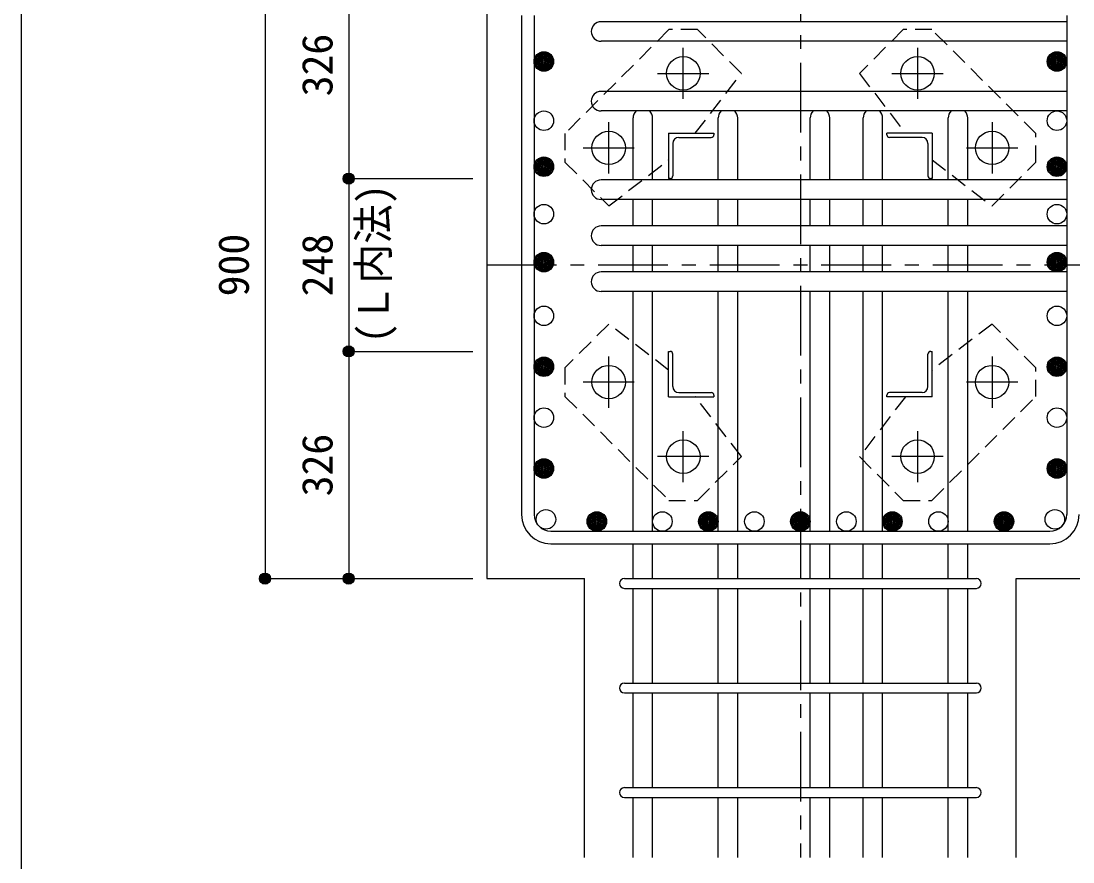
# Model space of a CAD drawing. Units: millimetres at full size, sheet at 1:20. Extents: x -3982 to 3969, y -2797 to 2801.
# Drawn here: x -3982 to -2473, y -1861 to -655 of the extents above; entities that cross this region are included whole.
import ezdxf
from ezdxf.enums import TextEntityAlignment as Align

# ---------------------------------------------------------------- set-up
doc = ezdxf.new("R2010")
doc.units = ezdxf.units.MM
doc.header["$LTSCALE"] = 20
doc.header["$PDMODE"] = 32
doc.header["$PDSIZE"] = 10
doc.linetypes.add('CHAIN1', pattern=[8, 5, -1, 1, -1])
doc.linetypes.add('DASHED1', pattern=[1.8, 1.2, -0.6])
for name, color, linetype in [('6-1_躯体線', 2, 'Continuous'), ('6-2_A.Bolt_', 4, 'Continuous'), ('6-3_柱型主筋', 4, 'Continuous'), ('6-4_フープ', 7, 'Continuous'), ('6-5_梁主筋', 7, 'Continuous'), ('6-6_S.T.P.', 7, 'Continuous'), ('6-9_プレート', 4, 'DASHED1'), ('6-D_寸法', 4, 'Continuous'), ('F-0_枠', 6, 'Continuous')]:
    doc.layers.add(name, color=color, linetype=linetype)
doc.styles.add('ＭＳ ゴシック', font='')
doc.styles.get('ＭＳ ゴシック').set_extended_font_data('MS Gothic')

msp = doc.modelspace()

# ---------------------------------------------------------------- linework, layer by layer
at = {"layer": '6-1_躯体線'}
for p, q in [((-3313.87, -554.67), (-3313.87, -1454.67)), ((-3313.87, -1454.67), (-3173.37, -1454.67)), ((-3173.37, -1854.67), (-3173.37, -1454.67)), ((-2554.37, -1854.67), (-2554.37, -1454.67)), ((-2554.37, -1454.67), (-2413.87, -1454.67))]:
    msp.add_line(p, q, dxfattribs=at)
at = {"layer": '6-2_A.Bolt_', "linetype": 'CHAIN1'}
for p, q in [((-3031.87, -766.37), (-3031.87, -692.87)), ((-2695.87, -692.87), (-2695.87, -766.37)), ((-3068.67, -729.67), (-2995.17, -729.67)), ((-2732.57, -729.67), (-2659.07, -729.67)), ((-3138.87, -873.37), (-3138.87, -799.87)), ((-2588.87, -799.87), (-2588.87, -873.37)), ((-3175.67, -836.67), (-3102.17, -836.67)), ((-2625.57, -836.67), (-2552.07, -836.67)), ((-3138.87, -1209.47), (-3138.87, -1135.97)), ((-2588.87, -1135.97), (-2588.87, -1209.47)), ((-3102.17, -1172.67), (-3175.67, -1172.67)), ((-2552.07, -1172.67), (-2625.57, -1172.67)), ((-3031.87, -1316.47), (-3031.87, -1242.97)), ((-2695.87, -1242.97), (-2695.87, -1316.47)), ((-2995.17, -1279.67), (-3068.67, -1279.67)), ((-2659.07, -1279.67), (-2732.57, -1279.67))]:
    msp.add_line(p, q, dxfattribs=at)
at = {"layer": '6-2_A.Bolt_'}
for p, q in [((-3052.87, -815.67), (-2987.87, -815.67)), ((-3052.87, -815.67), (-3052.87, -880.67)), ((-3038.37, -821.67), (-2991.87, -821.67)), ((-2987.87, -815.67), (-2987.87, -817.67)), ((-2674.87, -815.67), (-2739.87, -815.67)), ((-2739.87, -817.67), (-2739.87, -815.67)), ((-2689.37, -821.67), (-2735.87, -821.67)), ((-2674.87, -815.67), (-2674.87, -880.67)), ((-3046.87, -830.17), (-3046.87, -876.67)), ((-2680.87, -830.17), (-2680.87, -876.67)), ((-3050.87, -880.67), (-3052.87, -880.67)), ((-2674.87, -880.67), (-2676.87, -880.67)), ((-3052.87, -1128.67), (-3050.87, -1128.67)), ((-3052.87, -1193.67), (-3052.87, -1128.67)), ((-2676.87, -1128.67), (-2674.87, -1128.67)), ((-2674.87, -1193.67), (-2674.87, -1128.67)), ((-3046.87, -1179.17), (-3046.87, -1132.67)), ((-2680.87, -1179.17), (-2680.87, -1132.67)), ((-3038.37, -1187.67), (-2991.87, -1187.67)), ((-2987.87, -1191.67), (-2987.87, -1193.67)), ((-2739.87, -1193.67), (-2739.87, -1191.67)), ((-2689.37, -1187.67), (-2735.87, -1187.67)), ((-3052.87, -1193.67), (-2987.87, -1193.67)), ((-2674.87, -1193.67), (-2739.87, -1193.67))]:
    msp.add_line(p, q, dxfattribs=at)
at = {"layer": '6-2_A.Bolt_', "color": 3}
for centre in [(-3031.87, -729.67), (-2695.87, -729.67), (-3138.87, -836.67), (-2588.87, -836.67), (-3138.87, -1172.67), (-2588.87, -1172.67), (-3031.87, -1279.67), (-2695.87, -1279.67)]:
    msp.add_circle(centre, 24, dxfattribs=at)
at = {"layer": '6-2_A.Bolt_'}
for centre, radius, start, end in [((-3038.37, -830.17), 8.5, 90, 180), ((-2991.87, -817.67), 4, 270, 0), ((-2735.87, -817.67), 4, 180, 270), ((-2689.37, -830.17), 8.5, 0, 90), ((-3050.87, -876.67), 4, 270, 0), ((-2676.87, -876.67), 4, 180, 270), ((-3050.87, -1132.67), 4, 0, 90), ((-2676.87, -1132.67), 4, 90, 180), ((-3038.37, -1179.17), 8.5, 180, 270), ((-2991.87, -1191.67), 4, 0, 90), ((-2735.87, -1191.67), 4, 90, 180), ((-2689.37, -1179.17), 8.5, 270, 0)]:
    msp.add_arc(centre, radius, start, end, dxfattribs=at)
at = {"layer": '6-3_柱型主筋', "color": 3}
for centre in [(-3231.87, -712.62), (-3231.87, -712.62), (-2495.87, -712.62), (-3231.87, -797.67), (-2495.87, -797.67), (-3231.87, -863.67), (-3231.87, -863.67), (-2495.87, -863.67), (-2495.87, -863.67), (-3231.87, -931.66), (-2495.87, -931.66), (-3231.87, -1000.67), (-3231.87, -1000.67), (-2495.87, -1000.67), (-2495.87, -1000.67), (-3231.87, -1077.69), (-2495.87, -1077.69), (-3231.87, -1150.7), (-3231.87, -1150.7), (-2495.87, -1150.7), (-2495.87, -1150.7), (-3231.87, -1223.71), (-2495.87, -1223.71), (-3231.87, -1296.73), (-2495.87, -1296.73), (-2495.87, -1296.73), (-3228.94, -1369.74), (-2498.8, -1369.74), (-3155.92, -1372.67), (-3155.92, -1372.67), (-3061.87, -1372.67), (-2995.87, -1372.67), (-2995.87, -1372.67), (-2929.87, -1372.67), (-2863.87, -1372.67), (-2863.87, -1372.67), (-2797.87, -1372.67), (-2731.87, -1372.67), (-2731.87, -1372.67), (-2665.87, -1372.67), (-2571.81, -1372.67)]:
    msp.add_circle(centre, 14, dxfattribs=at)
at = {"layer": '6-3_柱型主筋'}
for centre, radius in [((-3231.87, -712.62), 14), ((-3231.87, -712.62), 12.6), ((-3231.87, -712.62), 11.2), ((-3231.87, -712.62), 9.8), ((-3231.87, -712.62), 8.4), ((-3231.87, -712.62), 7), ((-3231.87, -712.62), 5.6), ((-3231.87, -712.62), 4.2), ((-2495.87, -712.62), 14), ((-2495.87, -712.62), 12.6), ((-2495.87, -712.62), 11.2), ((-2495.87, -712.62), 9.8), ((-2495.87, -712.62), 8.4), ((-2495.87, -712.62), 7), ((-2495.87, -712.62), 5.6), ((-2495.87, -712.62), 4.2), ((-3231.87, -712.62), 2.8), ((-3231.87, -712.62), 1.4), ((-2495.87, -712.62), 2.8), ((-2495.87, -712.62), 1.4), ((-3231.87, -863.67), 14), ((-3231.87, -863.67), 12.6), ((-3231.87, -863.67), 11.2), ((-3231.87, -863.67), 9.8), ((-3231.87, -863.67), 8.4), ((-3231.87, -863.67), 7), ((-3231.87, -863.67), 5.6), ((-3231.87, -863.67), 4.2), ((-2495.87, -863.67), 14), ((-2495.87, -863.67), 12.6), ((-2495.87, -863.67), 11.2), ((-2495.87, -863.67), 9.8), ((-2495.87, -863.67), 8.4), ((-2495.87, -863.67), 7), ((-2495.87, -863.67), 5.6), ((-2495.87, -863.67), 4.2), ((-3231.87, -863.67), 2.8), ((-3231.87, -863.67), 1.4), ((-2495.87, -863.67), 2.8), ((-2495.87, -863.67), 1.4), ((-3231.87, -1000.67), 14), ((-3231.87, -1000.67), 12.6), ((-3231.87, -1000.67), 11.2), ((-3231.87, -1000.67), 9.8), ((-3231.87, -1000.67), 8.4), ((-3231.87, -1000.67), 7), ((-3231.87, -1000.67), 5.6), ((-2495.87, -1000.67), 14), ((-2495.87, -1000.67), 12.6), ((-2495.87, -1000.67), 11.2), ((-2495.87, -1000.67), 9.8), ((-2495.87, -1000.67), 8.4), ((-2495.87, -1000.67), 7), ((-2495.87, -1000.67), 5.6), ((-3231.87, -1000.67), 4.2), ((-3231.87, -1000.67), 2.8), ((-3231.87, -1000.67), 1.4), ((-2495.87, -1000.67), 4.2), ((-2495.87, -1000.67), 2.8), ((-2495.87, -1000.67), 1.4), ((-3231.87, -1150.7), 14), ((-3231.87, -1150.7), 12.6), ((-3231.87, -1150.7), 11.2), ((-3231.87, -1150.7), 9.8), ((-3231.87, -1150.7), 8.4), ((-3231.87, -1150.7), 7), ((-3231.87, -1150.7), 5.6), ((-3231.87, -1150.7), 4.2), ((-2495.87, -1150.7), 14), ((-2495.87, -1150.7), 12.6), ((-2495.87, -1150.7), 11.2), ((-2495.87, -1150.7), 9.8), ((-2495.87, -1150.7), 8.4), ((-2495.87, -1150.7), 7), ((-2495.87, -1150.7), 5.6), ((-2495.87, -1150.7), 4.2), ((-3231.87, -1150.7), 2.8), ((-3231.87, -1150.7), 1.4), ((-2495.87, -1150.7), 2.8), ((-2495.87, -1150.7), 1.4), ((-3231.87, -1296.73), 14), ((-3231.87, -1296.73), 12.6), ((-3231.87, -1296.73), 11.2), ((-3231.87, -1296.73), 9.8), ((-3231.87, -1296.73), 8.4), ((-3231.87, -1296.73), 7), ((-3231.87, -1296.73), 5.6), ((-3231.87, -1296.73), 4.2), ((-3231.87, -1296.73), 2.8), ((-3231.87, -1296.73), 1.4), ((-2495.87, -1296.73), 14), ((-2495.87, -1296.73), 12.6), ((-2495.87, -1296.73), 11.2), ((-2495.87, -1296.73), 9.8), ((-2495.87, -1296.73), 8.4), ((-2495.87, -1296.73), 7), ((-2495.87, -1296.73), 5.6), ((-2495.87, -1296.73), 4.2), ((-2495.87, -1296.73), 2.8), ((-2495.87, -1296.73), 1.4), ((-3155.92, -1372.67), 14), ((-3155.92, -1372.67), 12.6), ((-3155.92, -1372.67), 11.2), ((-3155.92, -1372.67), 9.8), ((-3155.92, -1372.67), 8.4), ((-3155.92, -1372.67), 7), ((-3155.92, -1372.67), 5.6), ((-3155.92, -1372.67), 4.2), ((-3155.92, -1372.67), 2.8), ((-3155.92, -1372.67), 1.4), ((-2995.87, -1372.67), 14), ((-2995.87, -1372.67), 12.6), ((-2995.87, -1372.67), 11.2), ((-2995.87, -1372.67), 9.8), ((-2995.87, -1372.67), 8.4), ((-2995.87, -1372.67), 7), ((-2995.87, -1372.67), 5.6), ((-2995.87, -1372.67), 4.2), ((-2995.87, -1372.67), 2.8), ((-2995.87, -1372.67), 1.4), ((-2863.87, -1372.67), 14), ((-2863.87, -1372.67), 12.6), ((-2863.87, -1372.67), 11.2), ((-2863.87, -1372.67), 9.8), ((-2863.87, -1372.67), 8.4), ((-2863.87, -1372.67), 7), ((-2863.87, -1372.67), 5.6), ((-2863.87, -1372.67), 4.2), ((-2863.87, -1372.67), 2.8), ((-2863.87, -1372.67), 1.4), ((-2731.87, -1372.67), 14), ((-2731.87, -1372.67), 12.6), ((-2731.87, -1372.67), 11.2), ((-2731.87, -1372.67), 9.8), ((-2731.87, -1372.67), 8.4), ((-2731.87, -1372.67), 7), ((-2731.87, -1372.67), 5.6), ((-2731.87, -1372.67), 4.2), ((-2731.87, -1372.67), 2.8), ((-2731.87, -1372.67), 1.4), ((-2571.81, -1372.67), 14), ((-2571.81, -1372.67), 12.6), ((-2571.81, -1372.67), 11.2), ((-2571.81, -1372.67), 9.8), ((-2571.81, -1372.67), 8.4), ((-2571.81, -1372.67), 7), ((-2571.81, -1372.67), 5.6), ((-2571.81, -1372.67), 4.2), ((-2571.81, -1372.67), 2.8), ((-2571.81, -1372.67), 1.4)]:
    msp.add_circle(centre, radius, dxfattribs=at)
at = {"layer": '6-4_フープ'}
for p, q in [((-3263.87, -646.67), (-3263.87, -1362.67)), ((-3245.87, -646.67), (-3245.87, -1362.67)), ((-2481.87, -646.67), (-2481.87, -1362.67)), ((-3221.87, -1386.67), (-2505.87, -1386.67)), ((-3221.87, -1404.67), (-2505.87, -1404.67))]:
    msp.add_line(p, q, dxfattribs=at)
for centre, radius, start, end in [((-3221.87, -1362.67), 42, 180, 270), ((-3221.87, -1362.67), 24, 180, 270), ((-2505.87, -1362.67), 42, 270, 0), ((-2505.87, -1362.67), 24, 270, 0)]:
    msp.add_arc(centre, radius, start, end, dxfattribs=at)
at = {"layer": '6-5_梁主筋'}
for p, q in [((-2481.87, -655.6), (-3149.87, -655.6)), ((-2481.87, -683.6), (-3149.87, -683.6)), ((-2481.87, -755.67), (-3149.87, -755.67)), ((-2481.87, -783.67), (-3149.87, -783.67)), ((-3103.87, -882.67), (-3103.87, -793.67)), ((-3075.87, -882.67), (-3075.87, -793.67)), ((-2981.87, -882.67), (-2981.87, -793.67)), ((-2953.87, -882.67), (-2953.87, -793.67)), ((-2849.87, -882.67), (-2849.87, -793.67)), ((-2821.87, -882.67), (-2821.87, -793.67)), ((-2773.87, -882.67), (-2773.87, -793.67)), ((-2745.87, -882.67), (-2745.87, -793.67)), ((-2651.87, -882.67), (-2651.87, -793.67)), ((-2623.87, -882.67), (-2623.87, -793.67)), ((-2481.87, -882.67), (-3149.87, -882.67)), ((-2481.87, -910.67), (-3149.87, -910.67)), ((-3103.87, -948.67), (-3103.87, -910.67)), ((-3075.87, -948.67), (-3075.87, -910.67)), ((-2981.87, -948.67), (-2981.87, -910.67)), ((-2953.87, -948.67), (-2953.87, -910.67)), ((-2849.87, -948.67), (-2849.87, -910.67)), ((-2821.87, -948.67), (-2821.87, -910.67)), ((-2773.87, -948.67), (-2773.87, -910.67)), ((-2745.87, -948.67), (-2745.87, -910.67)), ((-2651.87, -948.67), (-2651.87, -910.67)), ((-2623.87, -948.67), (-2623.87, -910.67)), ((-2481.87, -948.67), (-3149.87, -948.67)), ((-2481.87, -976.67), (-3149.87, -976.67)), ((-3103.87, -1014.67), (-3103.87, -976.67)), ((-3075.87, -1014.67), (-3075.87, -976.67)), ((-2981.87, -1014.67), (-2981.87, -976.67)), ((-2953.87, -1014.67), (-2953.87, -976.67)), ((-2849.87, -1014.67), (-2849.87, -976.67)), ((-2821.87, -1014.67), (-2821.87, -976.67)), ((-2773.87, -1014.67), (-2773.87, -976.67)), ((-2745.87, -1014.67), (-2745.87, -976.67)), ((-2651.87, -1014.67), (-2651.87, -976.67)), ((-2623.87, -1014.67), (-2623.87, -976.67)), ((-2481.87, -1014.67), (-3149.87, -1014.67)), ((-2481.87, -1042.67), (-3149.87, -1042.67)), ((-3103.87, -1386.67), (-3103.87, -1042.67)), ((-3075.87, -1386.67), (-3075.87, -1042.67)), ((-2981.87, -1386.67), (-2981.87, -1042.67)), ((-2953.87, -1386.67), (-2953.87, -1042.67)), ((-2849.87, -1386.67), (-2849.87, -1042.67)), ((-2821.87, -1386.67), (-2821.87, -1042.67)), ((-2773.87, -1386.67), (-2773.87, -1042.67)), ((-2745.87, -1386.67), (-2745.87, -1042.67)), ((-2651.87, -1386.67), (-2651.87, -1042.67)), ((-2623.87, -1386.67), (-2623.87, -1042.67)), ((-3103.87, -1454.67), (-3103.87, -1404.67)), ((-3075.87, -1454.67), (-3075.87, -1404.67)), ((-2981.87, -1454.67), (-2981.87, -1404.67)), ((-2953.87, -1454.67), (-2953.87, -1404.67)), ((-2849.87, -1454.67), (-2849.87, -1404.67)), ((-2821.87, -1454.67), (-2821.87, -1404.67)), ((-2773.87, -1454.67), (-2773.87, -1404.67)), ((-2745.87, -1454.67), (-2745.87, -1404.67)), ((-2651.87, -1454.67), (-2651.87, -1404.67)), ((-2623.87, -1454.67), (-2623.87, -1404.67)), ((-3103.87, -1604.67), (-3103.87, -1468.67)), ((-3075.87, -1604.67), (-3075.87, -1468.67)), ((-2981.87, -1604.67), (-2981.87, -1468.67)), ((-2953.87, -1604.67), (-2953.87, -1468.67)), ((-2849.87, -1604.67), (-2849.87, -1468.67)), ((-2821.87, -1604.67), (-2821.87, -1468.67)), ((-2773.87, -1604.67), (-2773.87, -1468.67)), ((-2745.87, -1604.67), (-2745.87, -1468.67)), ((-2651.87, -1604.67), (-2651.87, -1468.67)), ((-2623.87, -1604.67), (-2623.87, -1468.67)), ((-3103.87, -1754.67), (-3103.87, -1618.67)), ((-3075.87, -1754.67), (-3075.87, -1618.67)), ((-2981.87, -1754.67), (-2981.87, -1618.67)), ((-2953.87, -1754.67), (-2953.87, -1618.67)), ((-2849.87, -1754.67), (-2849.87, -1618.67)), ((-2821.87, -1754.67), (-2821.87, -1618.67)), ((-2773.87, -1754.67), (-2773.87, -1618.67)), ((-2745.87, -1754.67), (-2745.87, -1618.67)), ((-2651.87, -1754.67), (-2651.87, -1618.67)), ((-2623.87, -1754.67), (-2623.87, -1618.67)), ((-3103.87, -1854.67), (-3103.87, -1768.67)), ((-3075.87, -1854.67), (-3075.87, -1768.67)), ((-2981.87, -1854.67), (-2981.87, -1768.67)), ((-2953.87, -1854.67), (-2953.87, -1768.67)), ((-2849.87, -1854.67), (-2849.87, -1768.67)), ((-2821.87, -1854.67), (-2821.87, -1768.67)), ((-2773.87, -1854.67), (-2773.87, -1768.67)), ((-2745.87, -1854.67), (-2745.87, -1768.67)), ((-2651.87, -1854.67), (-2651.87, -1768.67)), ((-2623.87, -1854.67), (-2623.87, -1768.67))]:
    msp.add_line(p, q, dxfattribs=at)
for centre, start, end in [((-3149.87, -669.6), 90, 270), ((-3149.87, -769.67), 90, 270), ((-3089.87, -793.67), 134.41724, 180), ((-3089.87, -793.67), 0, 45.58276), ((-2967.87, -793.67), 134.41724, 180), ((-2967.87, -793.67), 0, 45.58276), ((-2835.87, -793.67), 134.41724, 180), ((-2835.87, -793.67), 0, 45.58276), ((-2759.87, -793.67), 134.41724, 180), ((-2759.87, -793.67), 0, 45.58276), ((-2637.87, -793.67), 134.41724, 180), ((-2637.87, -793.67), 0, 45.58276), ((-3149.87, -896.67), 90, 270), ((-3149.87, -962.67), 90, 270), ((-3149.87, -1028.67), 90, 270)]:
    msp.add_arc(centre, 14, start, end, dxfattribs=at)
at = {"layer": '6-6_S.T.P.'}
for p, q in [((-3116.37, -1454.67), (-2611.37, -1454.67)), ((-3116.37, -1468.67), (-2611.37, -1468.67)), ((-3116.37, -1604.67), (-2611.37, -1604.67)), ((-3116.37, -1618.67), (-2611.37, -1618.67)), ((-3116.37, -1754.67), (-2611.37, -1754.67)), ((-3116.37, -1768.67), (-2611.37, -1768.67))]:
    msp.add_line(p, q, dxfattribs=at)
for centre, start, end in [((-3116.37, -1461.67), 90, 270), ((-3116.37, -1461.67), 90, 270), ((-3116.37, -1461.67), 90, 270), ((-3116.37, -1461.67), 90, 270), ((-2611.37, -1461.67), 270, 90), ((-2611.37, -1461.67), 270, 90), ((-2611.37, -1461.67), 270, 90), ((-2611.37, -1461.67), 270, 90), ((-3116.37, -1611.67), 90, 270), ((-2611.37, -1611.67), 270, 90), ((-3116.37, -1761.67), 90, 270), ((-2611.37, -1761.67), 270, 90)]:
    msp.add_arc(centre, 7, start, end, dxfattribs=at)
at = {"layer": '6-9_プレート'}
for points in [[(-3052.47, -666.87), (-3201.67, -816.07), (-3201.67, -857.07), (-3138.77, -919.97), (-3052.87, -853.87)], [(-3014.67, -815.67), (-2948.57, -729.77), (-3011.47, -666.87), (-3052.47, -666.87)], [(-2526.07, -816.07), (-2675.27, -666.87), (-2716.27, -666.87), (-2779.17, -729.77), (-2713.07, -815.67)], [(-2674.87, -853.87), (-2588.97, -919.97), (-2526.07, -857.07), (-2526.07, -816.07)], [(-3052.87, -1155.47), (-3138.77, -1089.37), (-3201.67, -1152.27), (-3201.67, -1193.27)], [(-2675.27, -1342.47), (-2526.07, -1193.27), (-2526.07, -1152.27), (-2588.97, -1089.37), (-2674.87, -1155.47)], [(-3201.67, -1193.27), (-3052.47, -1342.47), (-3011.47, -1342.47), (-2948.57, -1279.57), (-3014.67, -1193.67)], [(-2713.07, -1193.67), (-2779.17, -1279.57), (-2716.27, -1342.47), (-2675.27, -1342.47)]]:
    msp.add_lwpolyline(points, dxfattribs=at)
at = {"layer": '6-D_寸法'}
for p, q in [((-3631.89, -554.67), (-3631.89, -1454.67)), ((-3511.89, -554.67), (-3511.89, -880.67)), ((-3511.89, -880.67), (-3333.87, -880.67)), ((-3511.89, -880.67), (-3511.89, -1128.67)), ((-3511.89, -1128.67), (-3333.87, -1128.67)), ((-3631.89, -1454.67), (-3511.89, -1454.67)), ((-3511.89, -1454.67), (-3333.87, -1454.67)), ((-3511.89, -1454.67), (-3333.87, -1454.67)), ((-3511.89, -1454.67), (-3333.87, -1454.67)), ((-3511.89, -1454.67), (-3333.87, -1454.67)), ((-3511.89, -1454.67), (-3333.87, -1454.67)), ((-3511.89, -1454.67), (-3333.87, -1454.67)), ((-3511.89, -1454.67), (-3333.87, -1454.67)), ((-3511.89, -1454.67), (-3333.87, -1454.67)), ((-3511.89, -1454.67), (-3333.87, -1454.67))]:
    msp.add_line(p, q, dxfattribs=at)
at = {"layer": '6-D_寸法', "linetype": 'CHAIN1'}
for p, q in [((-2863.87, -554.67), (-2863.87, -1854.67)), ((-3313.87, -1004.67), (-2413.87, -1004.67))]:
    msp.add_line(p, q, dxfattribs=at)
at = {"layer": '6-D_寸法'}
for points in [[(-3511.89, -1128.67), (-3511.89, -1454.67), (-3333.87, -1454.67)], [(-3631.89, -1454.67), (-3511.89, -1454.67), (-3333.87, -1454.67)], [(-3631.89, -1454.67), (-3511.89, -1454.67), (-3333.87, -1454.67)]]:
    msp.add_lwpolyline(points, dxfattribs=at)
for centre, radius in [((-3511.89, -880.67), 8), ((-3511.89, -880.67), 7.2), ((-3511.89, -880.67), 6.4), ((-3511.89, -880.67), 5.6), ((-3511.89, -880.67), 4.8), ((-3511.89, -880.67), 4), ((-3511.89, -880.67), 3.2), ((-3511.89, -880.67), 2.4), ((-3511.89, -880.67), 1.6), ((-3511.89, -880.67), 0.8), ((-3511.89, -1128.67), 8), ((-3511.89, -1128.67), 7.2), ((-3511.89, -1128.67), 6.4), ((-3511.89, -1128.67), 5.6), ((-3511.89, -1128.67), 4.8), ((-3511.89, -1128.67), 4), ((-3511.89, -1128.67), 3.2), ((-3511.89, -1128.67), 2.4), ((-3511.89, -1128.67), 1.6), ((-3511.89, -1128.67), 0.8), ((-3631.89, -1454.67), 8), ((-3631.89, -1454.67), 7.2), ((-3631.89, -1454.67), 6.4), ((-3511.89, -1454.67), 8), ((-3511.89, -1454.67), 7.2), ((-3511.89, -1454.67), 6.4), ((-3631.89, -1454.67), 5.6), ((-3631.89, -1454.67), 4.8), ((-3631.89, -1454.67), 4), ((-3631.89, -1454.67), 3.2), ((-3631.89, -1454.67), 2.4), ((-3631.89, -1454.67), 1.6), ((-3631.89, -1454.67), 0.8), ((-3511.89, -1454.67), 5.6), ((-3511.89, -1454.67), 4.8), ((-3511.89, -1454.67), 4), ((-3511.89, -1454.67), 3.2), ((-3511.89, -1454.67), 2.4), ((-3511.89, -1454.67), 1.6), ((-3511.89, -1454.67), 0.8)]:
    msp.add_circle(centre, radius, dxfattribs=at)
at = {"layer": '6-D_寸法', "color": 7}
for p in [(-3511.89, -880.67), (-3511.89, -1128.67), (-3631.89, -1454.67), (-3511.89, -1454.67)]:
    msp.add_point(p, dxfattribs=at)
at = {"layer": 'F-0_枠'}
msp.add_line((-3981.92, 2800.77), (-3981.92, -2796.83), dxfattribs=at)

# ---------------------------------------------------------------- texts
at = {"layer": '6-D_寸法', "style": 'ＭＳ ゴシック'}
for s, p in [('326', (-3521.89, -762.67)), ('900', (-3641.89, -1049.67)), ('248', (-3521.89, -1049.67)), ('326', (-3521.89, -1336.67))]:
    msp.add_text(s, height=43.99, rotation=90, dxfattribs=at).set_placement(p, align=Align.BOTTOM_LEFT)
at = {"layer": '6-D_寸法', "style": 'ＭＳ ゴシック', "width": 0.95}
msp.add_text('(Ｌ内法)', height=43.99, rotation=90, dxfattribs=at).set_placement((-3441.41, -1116.77), align=Align.BOTTOM_LEFT)

doc.saveas('drawing.dxf')
